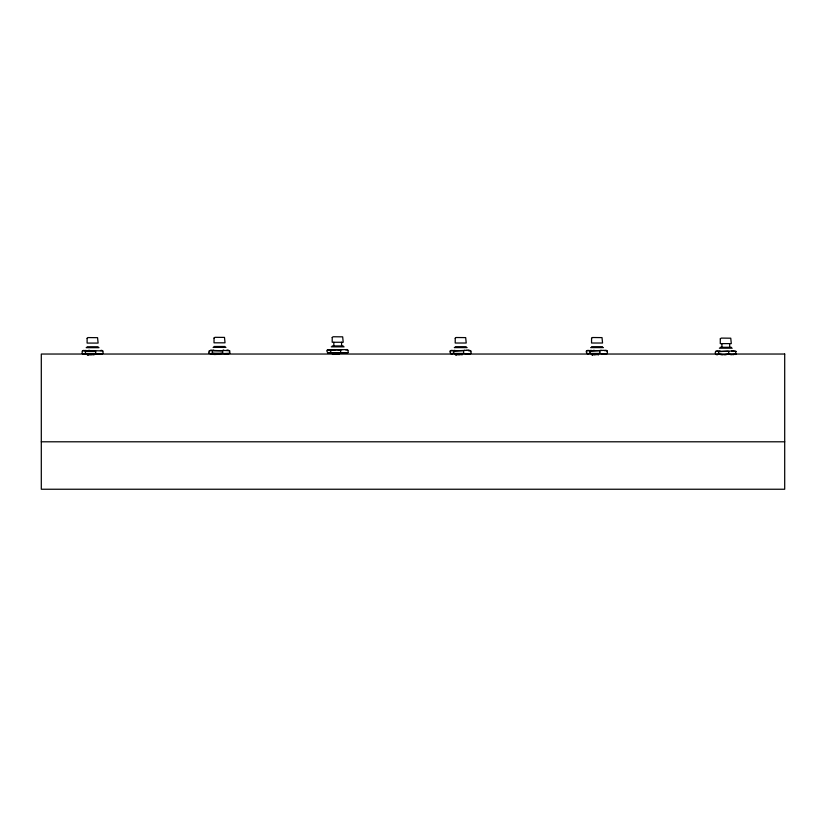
<?xml version="1.0" encoding="UTF-8"?>
<svg xmlns="http://www.w3.org/2000/svg" width="826" height="826" viewBox="0 0 826 826"><rect width="100%" height="100%" fill="white"/><g stroke="black" fill="none" stroke-linecap="round" stroke-linejoin="round"><path stroke-width="1.24" d="M90.148 355.097L90.148 354.096M91.345 355.015L91.345 354.096L95.527 353.497L98.459 354.096M335.242 354.271L335.242 353.27M336.44 354.199L336.44 353.27L340.622 352.681L343.554 353.27M458.254 355.035L458.254 354.034M459.462 354.953L459.462 354.034M594.596 355.035L594.596 354.034M595.794 354.953L595.794 354.034M87.267 354.87L87.267 354.096M89.032 354.943L89.032 354.096M332.362 354.055L332.362 353.27M334.127 354.127L334.138 353.27M455.374 354.808L455.374 354.034M456.169 354.034L456.169 355.242L456.076 354.034M457.15 354.881L457.15 354.034M591.715 354.819L591.715 354.034M592.51 354.034L592.51 355.242L592.407 354.034M593.481 354.881L593.481 354.034M100.431 350.534C102.806 349.212 104.282 353.28 102.021 354.075M226.148 350.461C228.802 348.458 231.796 353.115 228.482 353.827M345.526 349.718C348.211 348.169 349.388 353.497 346.559 353.27M466.318 350.358C469.323 348.582 473.639 352.743 469.571 354.034M604.601 350.678C607.44 348.52 608.586 354.333 606.016 354.034M731.681 351.091L735.852 351.256L735.594 354.509M84.231 354.096C81.681 355.077 81.268 349.956 83.787 350.42C86.018 349.894 86.09 354.519 83.87 354.096M218.188 353.827C216.598 355.479 203.723 353.972 210.702 350.162C212.932 349.625 213.005 354.251 210.785 353.827M328.8 353.27C321.923 348.386 335.841 348.489 328.965 353.27M451.719 354.034C445.152 348.871 458.802 349.512 451.977 354.034M588.06 354.034C581.483 348.871 595.143 349.512 588.318 354.034M717.422 354.622C714.862 355.603 714.449 350.492 716.968 350.947C719.198 350.42 719.27 355.046 717.051 354.622M468.259 350.678L470.985 350.947M82.321 351.009L85.997 350.42M209.236 350.751L213.769 350.162M327.416 350.193L331.938 349.605M450.428 350.947L454.961 350.358M586.77 350.947L591.292 350.358M715.502 351.546L720.035 350.947M102.878 353.497L97.179 354.096M229.804 353.239L218.353 353.827L222.442 353.239L225.374 353.827M347.973 352.681L328.521 353.27M470.985 353.435L467.444 354.034M607.327 353.435L603.785 354.034M736.059 354.034L730.36 354.622M732.001 354.622L728.708 354.034L724.619 354.622L726.488 354.622M347.973 350.193L345.041 349.605L330.338 350.193L336.523 349.605L340.622 350.193L340.622 352.681L330.338 352.681L334.447 353.27M466.463 350.358L453.36 350.947L462.942 350.678L463.634 350.947L463.634 353.435L466.927 354.034M607.327 350.947L604.395 350.358L589.692 350.947L599.273 350.678L599.975 350.947L599.975 353.435L603.269 354.034M736.059 351.546L733.127 350.947L718.424 351.546L728.016 351.267L728.708 351.546L728.708 354.034M459.545 354.034L463.634 353.435L453.36 353.435L458.378 354.034M595.887 354.034L599.975 353.435L589.692 353.435L594.72 354.034M332.197 345.939L343.203 345.939M214.017 346.486L225.023 346.486M87.102 346.755L98.108 346.755M455.209 346.693L466.215 346.693M591.55 346.693L602.557 346.693M331.278 346.848L344.122 346.848M720.282 347.281L731.289 347.281M213.098 347.405L225.942 347.405M86.183 347.674L99.027 347.674M454.29 347.612L467.134 347.612M590.631 347.612L603.476 347.612M719.363 348.2L732.208 348.2M334.169 349.605L334.964 349.605M341.262 349.605L341.964 349.605M223.092 350.162L223.784 350.162M88.361 350.42L89.869 350.42M464.284 350.358L464.976 350.358M593.522 350.358L594.317 350.358M600.616 350.358L601.318 350.358M344.628 353.27L346.858 353.27M226.448 353.827L228.678 353.827M86.234 354.096L94.319 354.096M95.31 354.096L96.26 354.096M99.533 354.096L100.689 354.096M720.675 354.622L724.443 354.622M732.714 354.622L733.87 354.622M41.3 441.796L784.7 441.796M722.533 354.622L718.424 354.034M216.267 353.827L212.168 353.239L222.442 353.239L222.968 350.461L229.804 350.751M89.353 354.096L85.243 353.497L95.527 353.497L96.043 350.73L102.878 351.009M329.429 353.249L327.416 352.681M211.249 353.807L209.236 353.239M587.833 353.889L586.77 353.435M451.492 353.889L450.428 353.435M82.321 353.497L82.848 353.786M598.303 354.034L598.303 355.025M461.961 354.034L461.961 355.025M338.949 353.27L338.949 354.271M93.854 354.096L93.854 355.087M729.678 343.616L729.678 347.281M721.914 343.616L721.914 347.281M597.053 354.034L597.053 354.819M460.712 354.034L460.712 354.819M341.592 342.263L341.592 345.939M337.7 353.27L337.7 354.065M333.828 342.263L333.828 345.939M92.605 354.096L92.605 354.881M88.062 354.096L88.062 355.304L87.959 354.096M333.157 353.27L333.157 354.488L333.054 353.27M87.122 338.288L87.102 343.079L98.108 343.079L97.571 337.669L88.041 337.576L87.122 338.288M214.037 338.03L214.017 342.821L225.023 342.821L224.496 337.4L214.966 337.318L214.037 338.03M332.217 337.473L332.197 342.263L343.203 342.263L342.676 336.843L333.136 336.76L332.217 337.473M455.229 338.226L455.209 343.017L466.215 343.017L465.688 337.607L456.159 337.514L455.229 338.226M591.571 338.226L591.55 343.017L602.557 343.017L602.02 337.607L592.49 337.514L591.571 338.226M720.303 338.815L720.282 343.616L731.289 343.616L730.762 338.195L721.222 338.102L720.303 338.815M85.976 350.73L85.243 351.009L95.527 351.009L85.976 350.73M212.891 350.461L212.168 350.751L222.442 350.751L212.891 350.461M784.7 354.034L41.3 354.034L41.3 489.24L784.7 489.24L784.7 354.034"/></g></svg>
